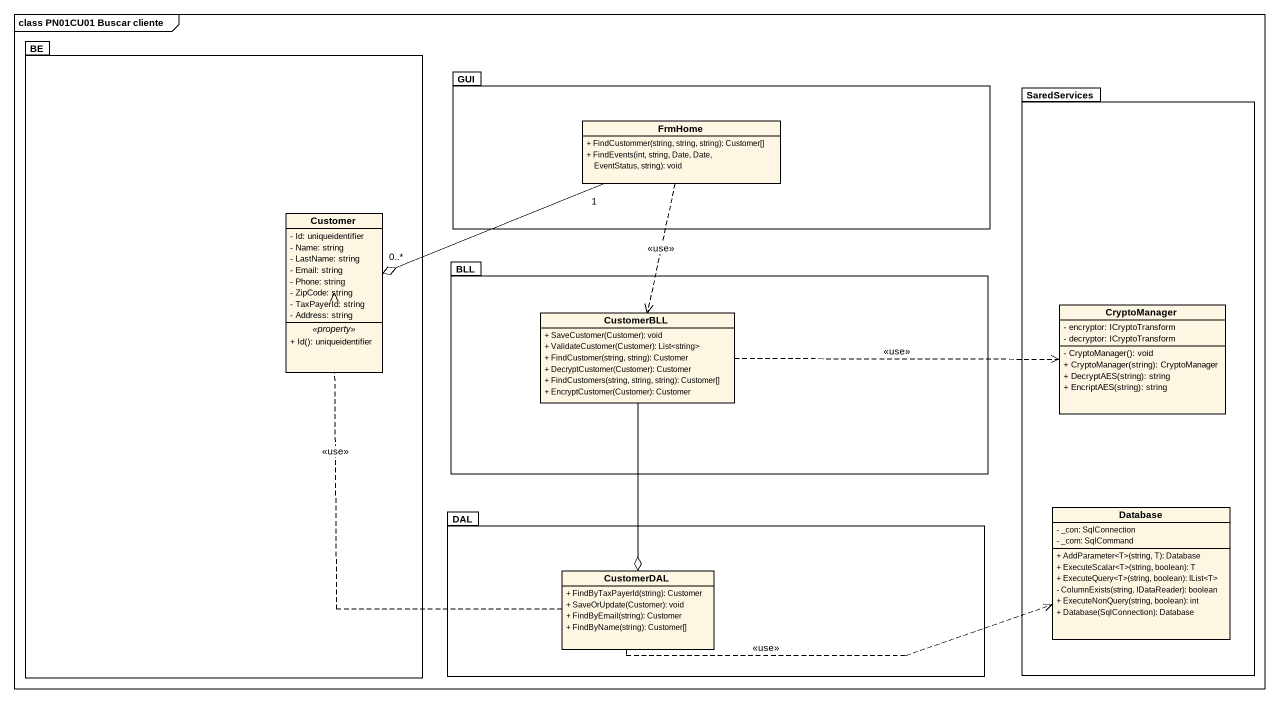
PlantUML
@startuml
mainframe class PN01CU01 Buscar cliente
hide circle
hide empty members
skinparam classAttributeIconSize 0
package BE {
  class Customer {
    - Id: uniqueidentifier
    - Name: string
    - LastName: string
    - Email: string
    - Phone: string
    - ZipCode: string
    - TaxPayerId: string
    - Address: string
    .. <<property>> ..
    + Id(): uniqueidentifier
  }
}
package GUI {
  class FrmHome {
    + FindCustommer(string, string, string): Customer[]
    + FindEvents(int, string, Date, Date, EventStatus, string): void
  }
}
package SaredServices {
  class CryptoManager {
    - encryptor: ICryptoTransform
    - decryptor: ICryptoTransform
    - CryptoManager(): void
    + CryptoManager(string): CryptoManager
    + DecryptAES(string): string
    + EncriptAES(string): string
  }
  class "Database" as Database_ {
    - _con: SqlConnection
    - _com: SqlCommand
    + AddParameter<T>(string, T): Database
    + ExecuteScalar<T>(string, boolean): T
    + ExecuteQuery<T>(string, boolean): IList<T>
    - ColumnExists(string, IDataReader): boolean
    + ExecuteNonQuery(string, boolean): int
    + Database(SqlConnection): Database
  }
}
package BLL {
  class CustomerBLL {
    + SaveCustomer(Customer): void
    + ValidateCustomer(Customer): List<string>
    + FindCustomer(string, string): Customer
    + DecryptCustomer(Customer): Customer
    + FindCustomers(string, string, string): Customer[]
    + EncryptCustomer(Customer): Customer
  }
}
package DAL {
  class CustomerDAL {
    + FindByTaxPayerId(string): Customer
    + SaveOrUpdate(Customer): void
    + FindByEmail(string): Customer
    + FindByName(string): Customer[]
  }
}
FrmHome "1" -left-o "0..*" Customer
FrmHome ..> CustomerBLL : <<use>>
CustomerBLL .right.> CryptoManager : <<use>>
CustomerBLL --o CustomerDAL
CustomerDAL .up.> Customer : <<use>>
CustomerDAL .right.> Database_ : <<use>>
@enduml
